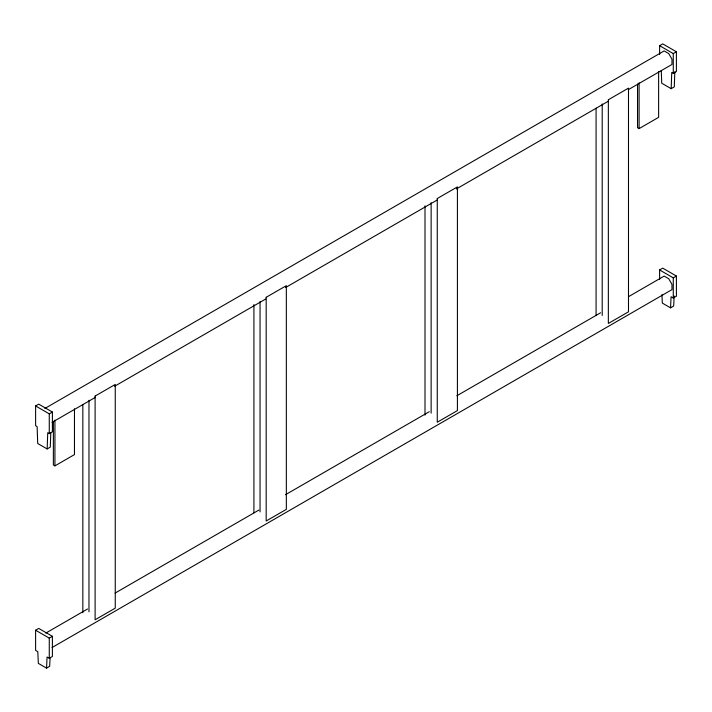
<?xml version="1.0" encoding="UTF-8"?>
<svg xmlns="http://www.w3.org/2000/svg" width="712" height="712" viewBox="0 0 712 712"><rect width="100%" height="100%" fill="white"/><g stroke="black" fill="none" stroke-linecap="round" stroke-linejoin="round"><path stroke-width="1.07" d="M431.134 413.147L431.134 202.733M602.21 315.487L602.21 103.961M47.161 448.943L47.74 432.709L49.27 433.59L52.394 431.784L52.394 412.043L38.733 404.158L35.609 405.956L35.609 425.705L37.131 426.586L37.709 443.496L47.161 448.943L50.285 447.145L50.783 433.065M661.279 70.541L661.715 83.224L671.167 88.68L671.745 72.437L673.276 73.327L676.4 71.52L676.4 51.78L662.739 43.886L659.615 45.693L659.615 54.468M674.825 71.716L674.291 86.873L671.167 88.68M46.547 668.114L47.072 657.016L49.27 658.28L52.394 656.473L52.394 636.306L38.724 628.42L35.6 630.218L35.6 650.385L37.798 651.658L38.323 663.361L46.547 668.114L49.671 666.307L50.098 657.425M661.946 294.581L662.329 303.098L670.553 307.842L671.078 296.744L673.276 298.017L676.4 296.21L676.4 276.042L662.73 268.148L659.606 269.955L659.606 279.505M674.148 296.05L673.677 306.044L670.553 307.842M44.847 408.483L664.154 50.926L668.728 53.569L671.968 59.176L671.968 64.463L628.296 89.676M35.609 405.956L49.27 413.85L52.394 412.043M659.615 45.693L673.276 53.578L676.4 51.78M52.047 422.376L95.364 397.367M114.623 386.251L265.745 298.995M285.61 287.523L437.088 200.072M456.348 188.956L608.431 101.149M53.373 421.335L53.373 464.972L54.931 465.871L74.466 454.594L74.466 408.777M637.534 84.069L637.534 127.706L639.1 128.605L658.627 117.329L658.627 71.52M45.808 633.093L87.549 608.991M115.113 593.078L258.892 510.068M285.494 494.707L429.274 411.705M456.837 395.783L600.616 312.773M628.536 296.664L664.154 276.096L668.728 278.739L671.968 284.346L671.968 289.633L52.047 647.537M35.6 630.218L49.27 638.112L52.394 636.306M659.606 269.955L673.276 277.849L676.4 276.042M673.276 53.578L673.276 73.327M673.276 277.849L673.276 298.017M639.1 82.788L639.1 128.605M596.077 108.171L596.077 315.265M425.002 205.839L425.002 415.14M260.049 301.505L260.049 511.919M253.917 304.611L253.917 512.809M88.973 400.278L88.973 611.795M82.841 404.487L82.841 612.685M54.931 420.053L54.931 465.871M49.27 413.85L49.27 433.59M49.27 638.112L49.27 658.28M95.105 396.068L95.105 619.769L115.255 608.137L115.255 384.435L95.105 396.068M266.181 297.296L266.181 520.997L286.34 509.365L286.34 285.663L266.181 297.296M437.266 198.523L437.266 422.225L457.416 410.593L457.416 186.891L437.266 198.523M608.342 99.751L608.342 323.453L628.491 311.82L628.491 88.119L608.342 99.751"/></g></svg>
